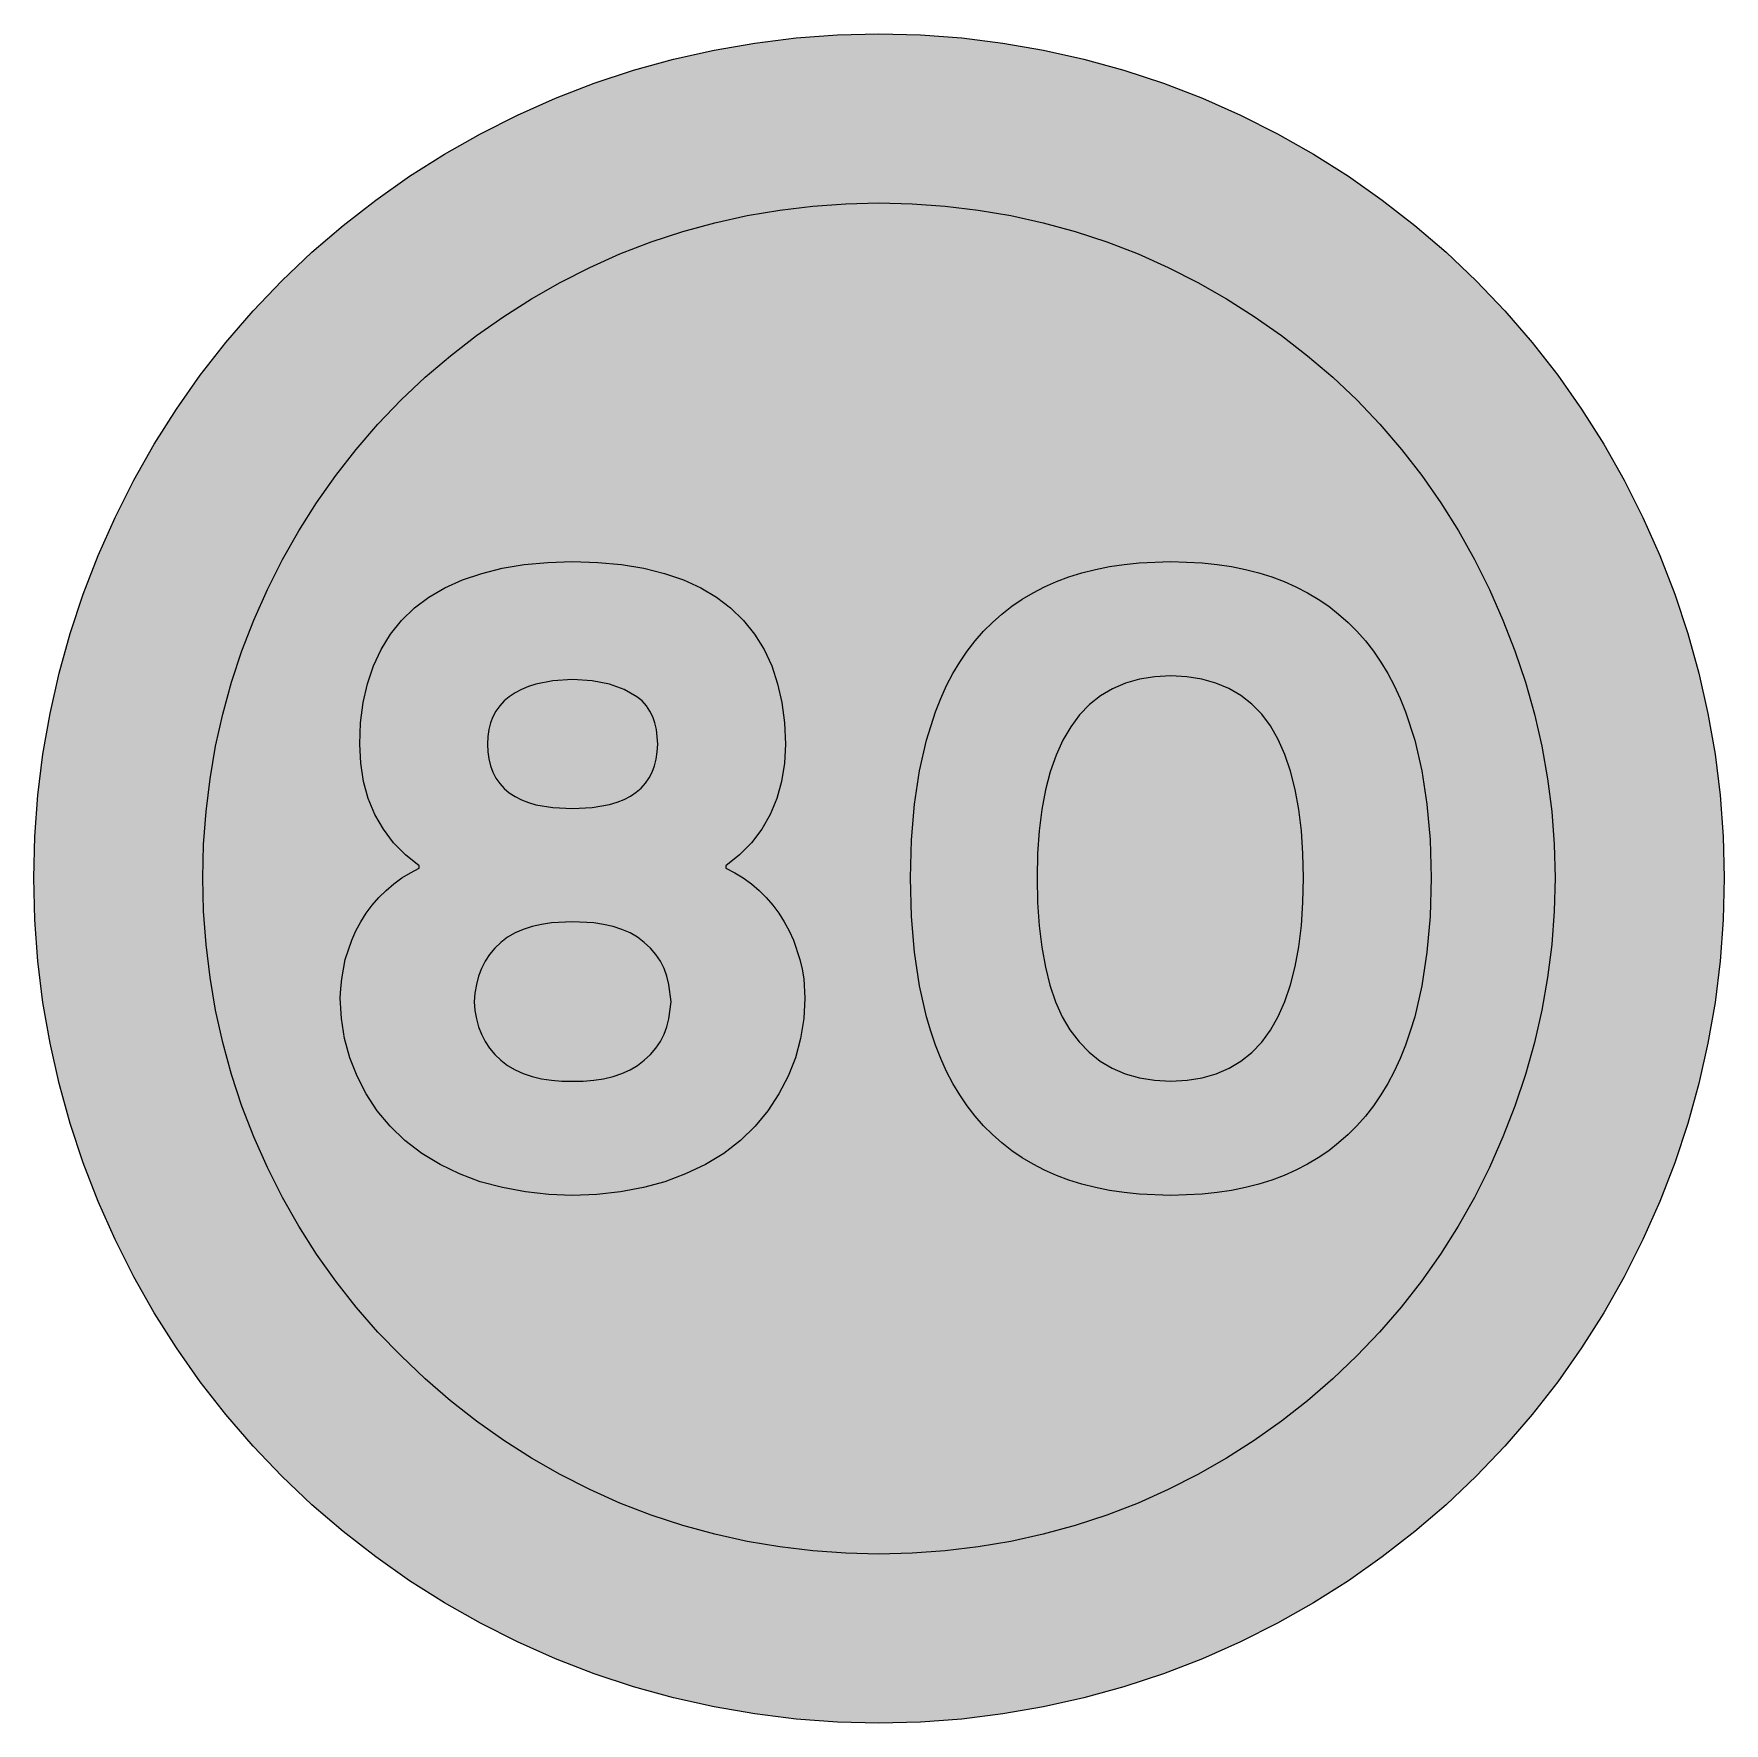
# Model space of a CAD drawing. Header units: metres. Extents: x 160 to 410, y 11 to 261.
import ezdxf

# ---------------------------------------------------------------- set-up
doc = ezdxf.new("R2010")
doc.units = ezdxf.units.M
for name, color, linetype, true_color in [('FILL_BLACK_000000', 7, 'Continuous', 0x000000), ('FILL_RED_FF0000', 7, 'Continuous', 0xff0000), ('FILL_WHITE_FFFFFF', 7, 'Continuous', 0xffffff)]:
    doc.layers.add(name, color=color, linetype=linetype, true_color=true_color)

msp = doc.modelspace()

# ---------------------------------------------------------------- hatches: boundary and pattern name
at = {"layer": 'FILL_BLACK_000000', "true_color": 0x000000}
h = msp.add_hatch(color=7, dxfattribs=at)
h.dxf.hatch_style = 1
h.paths.add_polyline_path([(229.02, 90.24), (225.72, 91.08), (222.69, 92.26), (219.8, 93.67), (217.09, 95.31), (214.56, 97.2), (212.39, 99.32), (210.49, 101.63), (208.85, 104.1), (207.5, 106.72), (206.42, 109.46), (205.65, 112.31), (205.18, 115.25), (205.02, 118.26), (205.08, 119.72), (205.25, 121.14), (205.74, 124.02), (206.71, 126.88), (207.33, 128.25), (208.08, 129.6), (208.87, 130.86), (209.76, 132.05), (210.73, 133.18), (211.79, 134.23), (212.93, 135.2), (214.13, 136.08), (215.4, 136.85), (216.72, 137.52), (216.72, 137.88), (214.69, 139.47), (212.91, 141.27), (211.4, 143.27), (210.15, 145.46), (209.17, 147.83), (208.47, 150.36), (208.04, 153.05), (207.9, 155.88), (208.03, 159.03), (208.41, 162.02), (209.04, 164.82), (209.93, 167.44), (211.06, 169.88), (212.46, 172.13), (214.1, 174.18), (216, 176.04), (218.14, 177.63), (220.52, 179.01), (223.12, 180.18), (225.95, 181.15), (228.99, 181.9), (232.25, 182.44), (235.72, 182.77), (239.4, 182.88), (243.14, 182.77), (246.65, 182.44), (249.94, 181.9), (252.99, 181.15), (255.81, 180.18), (258.38, 179.01), (260.72, 177.63), (262.8, 176.04), (264.7, 174.18), (266.34, 172.13), (267.74, 169.88), (268.88, 167.44), (269.76, 164.82), (270.39, 162.02), (270.77, 159.03), (270.9, 155.88), (270.76, 153.05), (270.33, 150.36), (269.63, 147.83), (268.65, 145.46), (267.4, 143.27), (265.89, 141.27), (264.11, 139.47), (262.08, 137.88), (262.08, 137.52), (263.4, 136.85), (264.67, 136.08), (265.87, 135.2), (267.01, 134.23), (268.07, 133.18), (269.04, 132.05), (269.93, 130.86), (270.72, 129.6), (271.47, 128.25), (272.09, 126.88), (273.06, 124.02), (273.4, 122.56), (273.62, 121.14), (273.78, 118.26), (273.62, 115.25), (273.15, 112.31), (272.38, 109.46), (271.31, 106.72), (269.95, 104.1), (268.31, 101.63), (266.41, 99.32), (264.24, 97.2), (261.79, 95.31), (259.07, 93.67), (256.14, 92.26), (253.08, 91.08), (249.88, 90.24), (246.51, 89.62), (243.01, 89.23), (239.4, 89.1), (235.9, 89.23), (232.43, 89.62), (229.02, 90.24)])
h.paths.add_polyline_path([(233.42, 128.88), (232.11, 128.46), (230.9, 127.93), (229.78, 127.29), (228.78, 126.54), (227.89, 125.69), (227.12, 124.76), (226.47, 123.75), (225.92, 122.67), (225.49, 121.52), (225.16, 120.31), (224.94, 119.04), (224.82, 117.72), (224.94, 116.46), (225.16, 115.23), (225.49, 114.05), (225.92, 112.93), (226.47, 111.86), (227.12, 110.86), (227.89, 109.93), (228.78, 109.08), (229.78, 108.32), (230.9, 107.67), (232.11, 107.12), (233.42, 106.67), (234.81, 106.34), (236.27, 106.12), (237.81, 106.01), (239.4, 106.02), (240.99, 106.01), (242.53, 106.12), (243.99, 106.34), (245.39, 106.67), (246.69, 107.12), (247.91, 107.67), (249.02, 108.32), (250.02, 109.08), (250.96, 109.93), (251.75, 110.86), (252.41, 111.86), (252.95, 112.93), (253.36, 114.05), (253.67, 115.23), (253.98, 117.72), (253.67, 120.31), (253.36, 121.52), (252.95, 122.67), (252.41, 123.75), (251.75, 124.76), (250.96, 125.69), (250.02, 126.54), (249.02, 127.29), (247.91, 127.93), (246.69, 128.46), (245.39, 128.88), (243.99, 129.2), (242.53, 129.43), (239.4, 129.6), (236.27, 129.43), (234.81, 129.2), (233.42, 128.88)], flags=16)
h.paths.add_polyline_path([(251.6, 159.02), (251.28, 159.93), (250.86, 160.77), (250.33, 161.55), (249.69, 162.26), (248.94, 162.9), (247.04, 163.98), (244.85, 164.77), (242.31, 165.25), (239.4, 165.42), (236.49, 165.25), (233.98, 164.77), (232.86, 164.41), (231.83, 163.98), (230.89, 163.47), (230.04, 162.9), (229.28, 162.26), (228.62, 161.55), (228.07, 160.77), (227.61, 159.93), (227.26, 159.02), (227, 158.04), (226.85, 156.99), (226.8, 155.88), (226.85, 154.76), (227, 153.69), (227.26, 152.68), (227.61, 151.74), (228.07, 150.86), (228.62, 150.06), (229.28, 149.33), (230.04, 148.68), (230.89, 148.11), (231.83, 147.63), (232.86, 147.23), (233.98, 146.9), (236.49, 146.48), (239.4, 146.34), (242.32, 146.49), (244.86, 146.94), (245.99, 147.28), (247.03, 147.7), (247.96, 148.19), (248.81, 148.75), (249.55, 149.38), (250.2, 150.09), (250.75, 150.88), (251.2, 151.73), (251.55, 152.66), (251.8, 153.66), (251.95, 154.73), (252, 155.88), (251.83, 158.04), (251.6, 159.02)], flags=16)
h = msp.add_hatch(color=7, dxfattribs=at)
h.dxf.hatch_style = 1
h.paths.add_polyline_path([(365.87, 125.07), (365.11, 120.12), (364.05, 115.54), (363.4, 113.38), (362.68, 111.31), (361.89, 109.34), (361.01, 107.45), (360.06, 105.65), (359.04, 103.95), (357.94, 102.33), (356.76, 100.8), (355.51, 99.39), (354.19, 98.08), (352.79, 96.85), (351.32, 95.71), (349.78, 94.66), (348.17, 93.7), (346.48, 92.83), (344.72, 92.05), (342.89, 91.36), (340.98, 90.76), (339, 90.25), (336.94, 89.84), (334.81, 89.52), (332.6, 89.29), (327.96, 89.1), (323.26, 89.29), (321.03, 89.52), (318.88, 89.84), (316.8, 90.25), (314.8, 90.76), (312.88, 91.36), (311.04, 92.05), (309.27, 92.83), (307.58, 93.7), (305.96, 94.66), (304.42, 95.71), (302.95, 96.85), (301.55, 98.08), (300.23, 99.39), (298.98, 100.8), (297.8, 102.33), (296.71, 103.95), (295.69, 105.65), (294.76, 107.45), (293.9, 109.34), (293.11, 111.31), (292.41, 113.38), (291.78, 115.54), (290.75, 120.12), (290.02, 125.07), (289.58, 130.39), (289.44, 136.08), (289.58, 141.71), (290.02, 146.98), (290.75, 151.9), (291.78, 156.46), (293.11, 160.68), (293.9, 162.65), (294.76, 164.53), (295.69, 166.33), (296.71, 168.03), (297.8, 169.65), (298.98, 171.18), (300.23, 172.59), (301.55, 173.9), (302.95, 175.13), (304.42, 176.27), (305.96, 177.32), (307.58, 178.28), (309.27, 179.15), (311.04, 179.93), (312.88, 180.62), (314.8, 181.22), (316.8, 181.73), (318.88, 182.14), (321.03, 182.46), (323.26, 182.69), (327.96, 182.88), (332.6, 182.69), (334.81, 182.46), (336.94, 182.14), (339, 181.73), (340.98, 181.22), (342.89, 180.62), (344.72, 179.93), (346.48, 179.15), (348.17, 178.28), (349.78, 177.32), (351.32, 176.27), (352.79, 175.13), (354.19, 173.9), (355.51, 172.59), (356.76, 171.18), (357.94, 169.65), (359.04, 168.03), (360.06, 166.33), (361.01, 164.53), (361.89, 162.65), (362.68, 160.68), (364.05, 156.46), (365.11, 151.9), (365.87, 146.98), (366.33, 141.71), (366.48, 136.08), (366.33, 130.39), (365.87, 125.07)])
h.paths.add_polyline_path([(347.28, 143.06), (346.9, 146.22), (346.37, 149.15), (345.68, 151.86), (344.85, 154.33), (343.86, 156.57), (342.72, 158.58), (341.42, 160.29), (339.96, 161.78), (338.33, 163.05), (336.56, 164.09), (334.62, 164.91), (332.54, 165.49), (330.32, 165.84), (327.96, 165.96), (325.57, 165.84), (323.34, 165.49), (321.25, 164.9), (319.32, 164.08), (317.55, 163.02), (315.92, 161.73), (314.45, 160.2), (313.13, 158.44), (311.97, 156.46), (310.96, 154.24), (310.11, 151.78), (309.41, 149.1), (308.86, 146.19), (308.47, 143.05), (308.24, 139.68), (308.16, 136.08), (308.24, 132.42), (308.46, 129), (308.84, 125.81), (309.38, 122.87), (310.06, 120.18), (310.89, 117.73), (311.88, 115.53), (313.02, 113.58), (314.37, 111.81), (315.86, 110.27), (317.49, 108.97), (319.28, 107.91), (321.21, 107.08), (323.3, 106.49), (325.55, 106.14), (327.96, 106.02), (330.35, 106.14), (332.58, 106.49), (334.65, 107.08), (336.57, 107.91), (338.33, 108.97), (339.94, 110.26), (341.4, 111.79), (342.7, 113.56), (343.84, 115.56), (344.84, 117.79), (345.68, 120.25), (346.36, 122.95), (346.9, 125.89), (347.28, 129.05), (347.5, 132.45), (347.58, 136.08), (347.5, 139.68), (347.28, 143.06)], flags=16)
at = {"layer": 'FILL_RED_FF0000', "true_color": 0xff0000}
h = msp.add_hatch(color=7, dxfattribs=at)
h.dxf.hatch_style = 1
h.paths.add_polyline_path([(409.71, 129.89), (409.26, 123.74), (408.5, 117.64), (407.45, 111.6), (406.11, 105.63), (404.47, 99.73), (402.54, 93.92), (400.32, 88.2), (397.82, 82.54), (395.06, 77.03), (392.04, 71.69), (388.76, 66.51), (385.22, 61.5), (381.44, 56.66), (377.41, 52), (373.14, 47.52), (368.71, 43.31), (364.08, 39.33), (359.25, 35.58), (354.24, 32.06), (349.06, 28.79), (343.73, 25.78), (338.25, 23.02), (332.64, 20.52), (326.86, 18.3), (321.01, 16.37), (315.09, 14.73), (309.11, 13.39), (303.07, 12.34), (297, 11.58), (290.89, 11.13), (284.76, 10.98), (278.62, 11.13), (272.49, 11.58), (266.4, 12.34), (260.35, 13.39), (254.36, 14.73), (248.44, 16.37), (242.61, 18.3), (236.88, 20.52), (231.27, 23.02), (225.79, 25.78), (220.46, 28.79), (215.28, 32.06), (210.27, 35.58), (205.44, 39.33), (200.81, 43.31), (196.38, 47.52), (192.11, 52), (188.08, 56.66), (184.3, 61.5), (180.77, 66.51), (177.48, 71.69), (174.46, 77.03), (171.7, 82.54), (169.2, 88.2), (166.98, 93.92), (165.05, 99.73), (163.41, 105.63), (162.07, 111.6), (161.02, 117.64), (160.26, 123.74), (159.81, 129.89), (159.66, 136.08), (159.81, 142.21), (160.26, 148.32), (161.02, 154.38), (162.07, 160.4), (163.41, 166.36), (165.05, 172.25), (166.98, 178.06), (169.2, 183.78), (171.7, 189.44), (174.46, 194.95), (177.48, 200.29), (180.77, 205.47), (184.3, 210.48), (188.08, 215.32), (192.11, 219.98), (196.38, 224.46), (200.81, 228.67), (205.44, 232.65), (210.27, 236.4), (215.28, 239.92), (220.46, 243.19), (225.79, 246.2), (231.27, 248.96), (236.88, 251.46), (242.61, 253.68), (248.44, 255.61), (254.36, 257.25), (260.35, 258.59), (266.4, 259.64), (272.49, 260.4), (278.62, 260.85), (284.76, 261), (290.89, 260.85), (297, 260.4), (303.07, 259.64), (309.11, 258.59), (315.09, 257.25), (321.01, 255.61), (326.86, 253.68), (332.64, 251.46), (338.25, 248.96), (343.73, 246.2), (349.06, 243.19), (354.24, 239.92), (359.25, 236.4), (364.08, 232.65), (368.71, 228.67), (373.14, 224.46), (377.41, 219.98), (381.44, 215.32), (385.22, 210.48), (388.76, 205.47), (392.04, 200.29), (395.06, 194.95), (397.82, 189.44), (400.32, 183.78), (402.54, 178.06), (404.47, 172.25), (406.11, 166.36), (407.45, 160.4), (408.5, 154.38), (409.26, 148.32), (409.71, 142.21), (409.86, 136.08), (409.71, 129.89)])
at = {"layer": 'FILL_WHITE_FFFFFF', "true_color": 0xffffff}
h = msp.add_hatch(color=7, dxfattribs=at)
h.dxf.hatch_style = 1
h.paths.add_polyline_path([(384.71, 131.15), (384.34, 126.24), (383.72, 121.35), (382.86, 116.5), (381.76, 111.71), (380.44, 106.97), (378.88, 102.31), (377.1, 97.74), (375.1, 93.21), (372.89, 88.8), (370.47, 84.53), (367.85, 80.39), (365.04, 76.4), (362.04, 72.55), (358.86, 68.87), (355.5, 65.34), (351.92, 61.92), (348.18, 58.7), (344.32, 55.66), (340.31, 52.83), (336.18, 50.2), (331.93, 47.77), (327.57, 45.56), (323.1, 43.56), (318.48, 41.79), (313.79, 40.25), (309.05, 38.95), (304.27, 37.89), (299.44, 37.06), (294.57, 36.47), (289.68, 36.12), (284.76, 36), (279.84, 36.12), (274.95, 36.47), (270.08, 37.06), (265.25, 37.89), (260.47, 38.95), (255.73, 40.25), (251.04, 41.79), (246.42, 43.56), (241.95, 45.56), (237.59, 47.77), (233.34, 50.2), (229.21, 52.83), (225.2, 55.66), (221.34, 58.7), (217.6, 61.92), (214.02, 65.34), (210.6, 68.87), (207.38, 72.55), (204.34, 76.4), (201.51, 80.39), (198.88, 84.53), (196.45, 88.8), (194.24, 93.21), (192.24, 97.74), (190.47, 102.31), (188.93, 106.97), (187.63, 111.71), (186.57, 116.5), (185.74, 121.35), (185.15, 126.24), (184.8, 131.15), (184.68, 136.08), (184.8, 141), (185.15, 145.89), (185.74, 150.75), (186.57, 155.56), (187.63, 160.33), (188.93, 165.04), (190.47, 169.68), (192.24, 174.24), (194.24, 178.77), (196.45, 183.18), (198.88, 187.46), (201.51, 191.61), (204.34, 195.63), (207.38, 199.5), (210.6, 203.23), (214.02, 206.82), (217.6, 210.18), (221.34, 213.36), (225.2, 216.36), (229.21, 219.17), (233.34, 221.79), (237.59, 224.21), (241.95, 226.42), (246.42, 228.42), (251.04, 230.19), (255.73, 231.73), (260.47, 233.03), (265.25, 234.09), (270.08, 234.92), (274.95, 235.51), (279.84, 235.86), (284.76, 235.98), (289.68, 235.86), (294.57, 235.51), (299.44, 234.92), (304.27, 234.09), (309.05, 233.03), (313.79, 231.73), (318.48, 230.19), (323.1, 228.42), (327.57, 226.42), (331.93, 224.21), (336.18, 221.79), (340.31, 219.17), (344.32, 216.36), (348.18, 213.36), (351.92, 210.18), (355.5, 206.82), (358.91, 203.23), (362.12, 199.5), (365.12, 195.63), (367.92, 191.61), (370.52, 187.46), (372.92, 183.18), (375.11, 178.77), (377.1, 174.24), (378.88, 169.68), (380.44, 165.04), (381.76, 160.33), (382.86, 155.56), (383.72, 150.75), (384.34, 145.89), (384.71, 141), (384.84, 136.08), (384.71, 131.15)])

# ---------------------------------------------------------------- linework, layer by layer
at = {"layer": 'FILL_BLACK_000000', "lineweight": 0, "true_color": 0x000000}
for points in [[(229.02, 90.24), (225.72, 91.08), (222.69, 92.26), (219.8, 93.67), (217.09, 95.31), (214.56, 97.2), (212.39, 99.32), (210.49, 101.63), (208.85, 104.1), (207.5, 106.72), (206.42, 109.46), (205.65, 112.31), (205.18, 115.25), (205.02, 118.26), (205.08, 119.72), (205.25, 121.14), (205.74, 124.02), (206.71, 126.88), (207.33, 128.25), (208.08, 129.6), (208.87, 130.86), (209.76, 132.05), (210.73, 133.18), (211.79, 134.23), (212.93, 135.2), (214.13, 136.08), (215.4, 136.85), (216.72, 137.52), (216.72, 137.88), (214.69, 139.47), (212.91, 141.27), (211.4, 143.27), (210.15, 145.46), (209.17, 147.83), (208.47, 150.36), (208.04, 153.05), (207.9, 155.88), (208.03, 159.03), (208.41, 162.02), (209.04, 164.82), (209.93, 167.44), (211.06, 169.88), (212.46, 172.13), (214.1, 174.18), (216, 176.04), (218.14, 177.63), (220.52, 179.01), (223.12, 180.18), (225.95, 181.15), (228.99, 181.9), (232.25, 182.44), (235.72, 182.77), (239.4, 182.88), (243.14, 182.77), (246.65, 182.44), (249.94, 181.9), (252.99, 181.15), (255.81, 180.18), (258.38, 179.01), (260.72, 177.63), (262.8, 176.04), (264.7, 174.18), (266.34, 172.13), (267.74, 169.88), (268.88, 167.44), (269.76, 164.82), (270.39, 162.02), (270.77, 159.03), (270.9, 155.88), (270.76, 153.05), (270.33, 150.36), (269.63, 147.83), (268.65, 145.46), (267.4, 143.27), (265.89, 141.27), (264.11, 139.47), (262.08, 137.88), (262.08, 137.52), (263.4, 136.85), (264.67, 136.08), (265.87, 135.2), (267.01, 134.23), (268.07, 133.18), (269.04, 132.05), (269.93, 130.86), (270.72, 129.6), (271.47, 128.25), (272.09, 126.88), (273.06, 124.02), (273.4, 122.56), (273.62, 121.14), (273.78, 118.26), (273.62, 115.25), (273.15, 112.31), (272.38, 109.46), (271.31, 106.72), (269.95, 104.1), (268.31, 101.63), (266.41, 99.32), (264.24, 97.2), (261.79, 95.31), (259.07, 93.67), (256.14, 92.26), (253.08, 91.08), (249.88, 90.24), (246.51, 89.62), (243.01, 89.23), (239.4, 89.1), (235.9, 89.23), (232.43, 89.62)], [(365.87, 125.07), (365.11, 120.12), (364.05, 115.54), (363.4, 113.38), (362.68, 111.31), (361.89, 109.34), (361.01, 107.45), (360.06, 105.65), (359.04, 103.95), (357.94, 102.33), (356.76, 100.8), (355.51, 99.39), (354.19, 98.08), (352.79, 96.85), (351.32, 95.71), (349.78, 94.66), (348.17, 93.7), (346.48, 92.83), (344.72, 92.05), (342.89, 91.36), (340.98, 90.76), (339, 90.25), (336.94, 89.84), (334.81, 89.52), (332.6, 89.29), (327.96, 89.1), (323.26, 89.29), (321.03, 89.52), (318.88, 89.84), (316.8, 90.25), (314.8, 90.76), (312.88, 91.36), (311.04, 92.05), (309.27, 92.83), (307.58, 93.7), (305.96, 94.66), (304.42, 95.71), (302.95, 96.85), (301.55, 98.08), (300.23, 99.39), (298.98, 100.8), (297.8, 102.33), (296.71, 103.95), (295.69, 105.65), (294.76, 107.45), (293.9, 109.34), (293.11, 111.31), (292.41, 113.38), (291.78, 115.54), (290.75, 120.12), (290.02, 125.07), (289.58, 130.39), (289.44, 136.08), (289.58, 141.71), (290.02, 146.98), (290.75, 151.9), (291.78, 156.46), (293.11, 160.68), (293.9, 162.65), (294.76, 164.53), (295.69, 166.33), (296.71, 168.03), (297.8, 169.65), (298.98, 171.18), (300.23, 172.59), (301.55, 173.9), (302.95, 175.13), (304.42, 176.27), (305.96, 177.32), (307.58, 178.28), (309.27, 179.15), (311.04, 179.93), (312.88, 180.62), (314.8, 181.22), (316.8, 181.73), (318.88, 182.14), (321.03, 182.46), (323.26, 182.69), (327.96, 182.88), (332.6, 182.69), (334.81, 182.46), (336.94, 182.14), (339, 181.73), (340.98, 181.22), (342.89, 180.62), (344.72, 179.93), (346.48, 179.15), (348.17, 178.28), (349.78, 177.32), (351.32, 176.27), (352.79, 175.13), (354.19, 173.9), (355.51, 172.59), (356.76, 171.18), (357.94, 169.65), (359.04, 168.03), (360.06, 166.33), (361.01, 164.53), (361.89, 162.65), (362.68, 160.68), (364.05, 156.46), (365.11, 151.9), (365.87, 146.98), (366.33, 141.71), (366.48, 136.08), (366.33, 130.39)], [(251.6, 159.02), (251.28, 159.93), (250.86, 160.77), (250.33, 161.55), (249.69, 162.26), (248.94, 162.9), (247.04, 163.98), (244.85, 164.77), (242.31, 165.25), (239.4, 165.42), (236.49, 165.25), (233.98, 164.77), (232.86, 164.41), (231.83, 163.98), (230.89, 163.47), (230.04, 162.9), (229.28, 162.26), (228.62, 161.55), (228.07, 160.77), (227.61, 159.93), (227.26, 159.02), (227, 158.04), (226.85, 156.99), (226.8, 155.88), (226.85, 154.76), (227, 153.69), (227.26, 152.68), (227.61, 151.74), (228.07, 150.86), (228.62, 150.06), (229.28, 149.33), (230.04, 148.68), (230.89, 148.11), (231.83, 147.63), (232.86, 147.23), (233.98, 146.9), (236.49, 146.48), (239.4, 146.34), (242.32, 146.49), (244.86, 146.94), (245.99, 147.28), (247.03, 147.7), (247.96, 148.19), (248.81, 148.75), (249.55, 149.38), (250.2, 150.09), (250.75, 150.88), (251.2, 151.73), (251.55, 152.66), (251.8, 153.66), (251.95, 154.73), (252, 155.88), (251.83, 158.04)], [(347.28, 143.06), (346.9, 146.22), (346.37, 149.15), (345.68, 151.86), (344.85, 154.33), (343.86, 156.57), (342.72, 158.58), (341.42, 160.29), (339.96, 161.78), (338.33, 163.05), (336.56, 164.09), (334.62, 164.91), (332.54, 165.49), (330.32, 165.84), (327.96, 165.96), (325.57, 165.84), (323.34, 165.49), (321.25, 164.9), (319.32, 164.08), (317.55, 163.02), (315.92, 161.73), (314.45, 160.2), (313.13, 158.44), (311.97, 156.46), (310.96, 154.24), (310.11, 151.78), (309.41, 149.1), (308.86, 146.19), (308.47, 143.05), (308.24, 139.68), (308.16, 136.08), (308.24, 132.42), (308.46, 129), (308.84, 125.81), (309.38, 122.87), (310.06, 120.18), (310.89, 117.73), (311.88, 115.53), (313.02, 113.58), (314.37, 111.81), (315.86, 110.27), (317.49, 108.97), (319.28, 107.91), (321.21, 107.08), (323.3, 106.49), (325.55, 106.14), (327.96, 106.02), (330.35, 106.14), (332.58, 106.49), (334.65, 107.08), (336.57, 107.91), (338.33, 108.97), (339.94, 110.26), (341.4, 111.79), (342.7, 113.56), (343.84, 115.56), (344.84, 117.79), (345.68, 120.25), (346.36, 122.95), (346.9, 125.89), (347.28, 129.05), (347.5, 132.45), (347.58, 136.08), (347.5, 139.68)], [(233.42, 128.88), (232.11, 128.46), (230.9, 127.93), (229.78, 127.29), (228.78, 126.54), (227.89, 125.69), (227.12, 124.76), (226.47, 123.75), (225.92, 122.67), (225.49, 121.52), (225.16, 120.31), (224.94, 119.04), (224.82, 117.72), (224.94, 116.46), (225.16, 115.23), (225.49, 114.05), (225.92, 112.93), (226.47, 111.86), (227.12, 110.86), (227.89, 109.93), (228.78, 109.08), (229.78, 108.32), (230.9, 107.67), (232.11, 107.12), (233.42, 106.67), (234.81, 106.34), (236.27, 106.12), (237.81, 106.01), (239.4, 106.02), (240.99, 106.01), (242.53, 106.12), (243.99, 106.34), (245.39, 106.67), (246.69, 107.12), (247.91, 107.67), (249.02, 108.32), (250.02, 109.08), (250.96, 109.93), (251.75, 110.86), (252.41, 111.86), (252.95, 112.93), (253.36, 114.05), (253.67, 115.23), (253.98, 117.72), (253.67, 120.31), (253.36, 121.52), (252.95, 122.67), (252.41, 123.75), (251.75, 124.76), (250.96, 125.69), (250.02, 126.54), (249.02, 127.29), (247.91, 127.93), (246.69, 128.46), (245.39, 128.88), (243.99, 129.2), (242.53, 129.43), (239.4, 129.6), (236.27, 129.43), (234.81, 129.2)]]:
    msp.add_lwpolyline(points, close=True, dxfattribs=at)
at = {"layer": 'FILL_RED_FF0000', "lineweight": 0, "true_color": 0xff0000}
msp.add_lwpolyline([(409.71, 129.89), (409.26, 123.74), (408.5, 117.64), (407.45, 111.6), (406.11, 105.63), (404.47, 99.73), (402.54, 93.92), (400.32, 88.2), (397.82, 82.54), (395.06, 77.03), (392.04, 71.69), (388.76, 66.51), (385.22, 61.5), (381.44, 56.66), (377.41, 52), (373.14, 47.52), (368.71, 43.31), (364.08, 39.33), (359.25, 35.58), (354.24, 32.06), (349.06, 28.79), (343.73, 25.78), (338.25, 23.02), (332.64, 20.52), (326.86, 18.3), (321.01, 16.37), (315.09, 14.73), (309.11, 13.39), (303.07, 12.34), (297, 11.58), (290.89, 11.13), (284.76, 10.98), (278.62, 11.13), (272.49, 11.58), (266.4, 12.34), (260.35, 13.39), (254.36, 14.73), (248.44, 16.37), (242.61, 18.3), (236.88, 20.52), (231.27, 23.02), (225.79, 25.78), (220.46, 28.79), (215.28, 32.06), (210.27, 35.58), (205.44, 39.33), (200.81, 43.31), (196.38, 47.52), (192.11, 52), (188.08, 56.66), (184.3, 61.5), (180.77, 66.51), (177.48, 71.69), (174.46, 77.03), (171.7, 82.54), (169.2, 88.2), (166.98, 93.92), (165.05, 99.73), (163.41, 105.63), (162.07, 111.6), (161.02, 117.64), (160.26, 123.74), (159.81, 129.89), (159.66, 136.08), (159.81, 142.21), (160.26, 148.32), (161.02, 154.38), (162.07, 160.4), (163.41, 166.36), (165.05, 172.25), (166.98, 178.06), (169.2, 183.78), (171.7, 189.44), (174.46, 194.95), (177.48, 200.29), (180.77, 205.47), (184.3, 210.48), (188.08, 215.32), (192.11, 219.98), (196.38, 224.46), (200.81, 228.67), (205.44, 232.65), (210.27, 236.4), (215.28, 239.92), (220.46, 243.19), (225.79, 246.2), (231.27, 248.96), (236.88, 251.46), (242.61, 253.68), (248.44, 255.61), (254.36, 257.25), (260.35, 258.59), (266.4, 259.64), (272.49, 260.4), (278.62, 260.85), (284.76, 261), (290.89, 260.85), (297, 260.4), (303.07, 259.64), (309.11, 258.59), (315.09, 257.25), (321.01, 255.61), (326.86, 253.68), (332.64, 251.46), (338.25, 248.96), (343.73, 246.2), (349.06, 243.19), (354.24, 239.92), (359.25, 236.4), (364.08, 232.65), (368.71, 228.67), (373.14, 224.46), (377.41, 219.98), (381.44, 215.32), (385.22, 210.48), (388.76, 205.47), (392.04, 200.29), (395.06, 194.95), (397.82, 189.44), (400.32, 183.78), (402.54, 178.06), (404.47, 172.25), (406.11, 166.36), (407.45, 160.4), (408.5, 154.38), (409.26, 148.32), (409.71, 142.21), (409.86, 136.08)], close=True, dxfattribs=at)
at = {"layer": 'FILL_WHITE_FFFFFF', "lineweight": 0, "true_color": 0xff0000}
msp.add_lwpolyline([(384.71, 131.15), (384.34, 126.24), (383.72, 121.35), (382.86, 116.5), (381.76, 111.71), (380.44, 106.97), (378.88, 102.31), (377.1, 97.74), (375.1, 93.21), (372.89, 88.8), (370.47, 84.53), (367.85, 80.39), (365.04, 76.4), (362.04, 72.55), (358.86, 68.87), (355.5, 65.34), (351.92, 61.92), (348.18, 58.7), (344.32, 55.66), (340.31, 52.83), (336.18, 50.2), (331.93, 47.77), (327.57, 45.56), (323.1, 43.56), (318.48, 41.79), (313.79, 40.25), (309.05, 38.95), (304.27, 37.89), (299.44, 37.06), (294.57, 36.47), (289.68, 36.12), (284.76, 36), (279.84, 36.12), (274.95, 36.47), (270.08, 37.06), (265.25, 37.89), (260.47, 38.95), (255.73, 40.25), (251.04, 41.79), (246.42, 43.56), (241.95, 45.56), (237.59, 47.77), (233.34, 50.2), (229.21, 52.83), (225.2, 55.66), (221.34, 58.7), (217.6, 61.92), (214.02, 65.34), (210.6, 68.87), (207.38, 72.55), (204.34, 76.4), (201.51, 80.39), (198.88, 84.53), (196.45, 88.8), (194.24, 93.21), (192.24, 97.74), (190.47, 102.31), (188.93, 106.97), (187.63, 111.71), (186.57, 116.5), (185.74, 121.35), (185.15, 126.24), (184.8, 131.15), (184.68, 136.08), (184.8, 141), (185.15, 145.89), (185.74, 150.75), (186.57, 155.56), (187.63, 160.33), (188.93, 165.04), (190.47, 169.68), (192.24, 174.24), (194.24, 178.77), (196.45, 183.18), (198.88, 187.46), (201.51, 191.61), (204.34, 195.63), (207.38, 199.5), (210.6, 203.23), (214.02, 206.82), (217.6, 210.18), (221.34, 213.36), (225.2, 216.36), (229.21, 219.17), (233.34, 221.79), (237.59, 224.21), (241.95, 226.42), (246.42, 228.42), (251.04, 230.19), (255.73, 231.73), (260.47, 233.03), (265.25, 234.09), (270.08, 234.92), (274.95, 235.51), (279.84, 235.86), (284.76, 235.98), (289.68, 235.86), (294.57, 235.51), (299.44, 234.92), (304.27, 234.09), (309.05, 233.03), (313.79, 231.73), (318.48, 230.19), (323.1, 228.42), (327.57, 226.42), (331.93, 224.21), (336.18, 221.79), (340.31, 219.17), (344.32, 216.36), (348.18, 213.36), (351.92, 210.18), (355.5, 206.82), (358.91, 203.23), (362.12, 199.5), (365.12, 195.63), (367.92, 191.61), (370.52, 187.46), (372.92, 183.18), (375.11, 178.77), (377.1, 174.24), (378.88, 169.68), (380.44, 165.04), (381.76, 160.33), (382.86, 155.56), (383.72, 150.75), (384.34, 145.89), (384.71, 141), (384.84, 136.08)], close=True, dxfattribs=at)

doc.saveas('drawing.dxf')
